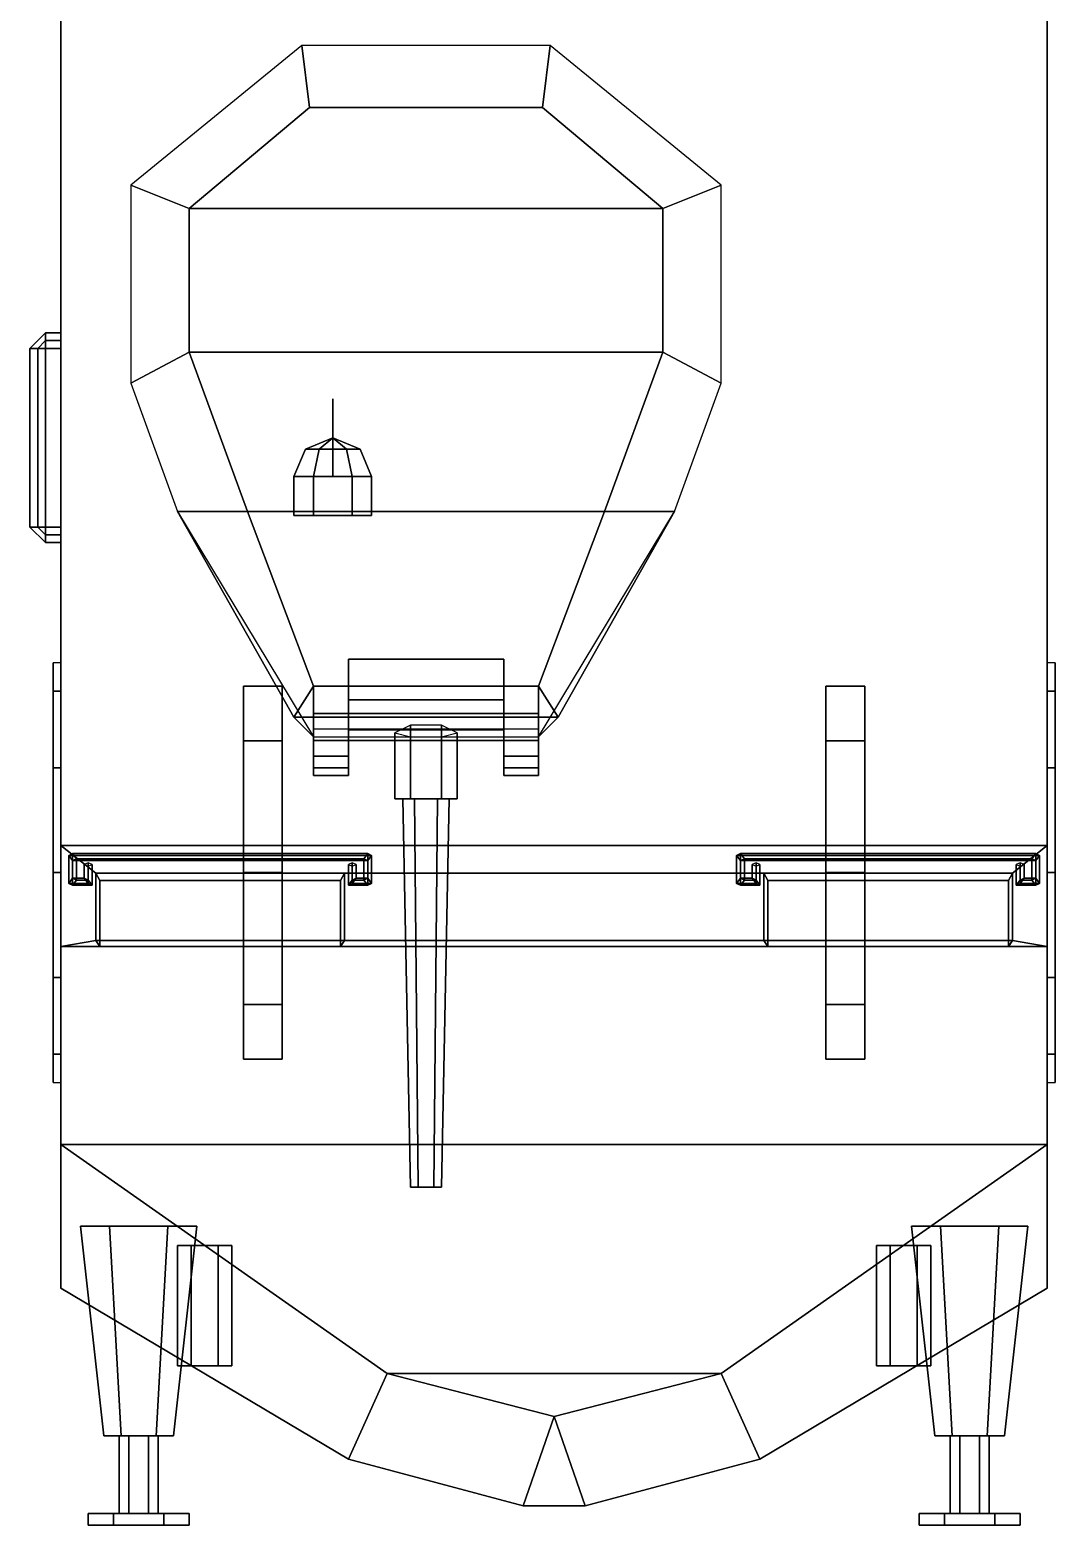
# Model space of a CAD drawing. Header units: millimetres. Extents: x -1.6 to 1.6, y -6.8 to 16.3.
# Drawn here: x -1.35 to 1.29, y -6.84 to -2.99 of the extents above; entities that cross this region are included whole.
import ezdxf

# ---------------------------------------------------------------- set-up
doc = ezdxf.new("R2010")
doc.units = ezdxf.units.MM
for name, color, linetype in [('barrel', 1, 'Continuous'), ('sleeve', 5, 'Continuous'), ('turret', 2, 'Continuous'), ('wheels', 2, 'Continuous')]:
    doc.layers.add(name, color=color, linetype=linetype)

msp = doc.modelspace()

# ---------------------------------------------------------------- linework, layer by layer
for points in [[(-1.27, -1.8204, 2.5304), (-1.27, -5.09, 2.68), (-1.27, -2.45, 2.68), (-1.27, -1.58, 2.63)], [(-1.27, -1.58, 1.95), (-1.27, -1.58, 1.95), (-1.27, -5.35, 2.17), (-1.27, -1.8204, 2.0496)], [(-1.27, -1.58, 1.95), (-1.27, -6.23, 0.82), (-1.27, -5.86, 2.17), (-1.27, -5.35, 2.17)], [(-1.27, -6.23, 0.82), (-1.27, -1.58, 1.95), (-1.27, -5.16, 0.96), (-1.27, -5.43, 0.8877)], [(1.27, -5.35, 2.17), (1.27, -5.35, 2.17), (1.27, -1.58, 1.95), (1.27, -1.8204, 2.0496)], [(1.27, -5.09, 2.68), (1.27, -1.8204, 2.5304), (1.27, -1.58, 2.63), (1.27, -2.45, 2.68)], [(1.27, -5.16, 0.96), (1.27, -2.22, 0.96), (1.27, -1.58, 1.95), (1.27, -5.16, 0.96)], [(1.27, -1.58, 1.95), (1.27, -6.23, 0.82), (1.27, -5.43, 0.8877), (1.27, -5.16, 0.96)], [(1.27, -5.35, 2.17), (1.27, -5.86, 2.17), (1.27, -6.23, 0.82), (1.27, -1.58, 1.95)], [(-1.27, -1.8204, 2.5304), (-1.27, -1.92, 2.29), (-1.27, -5.35, 2.17), (-1.27, -5.09, 2.68)], [(-1.27, -1.8204, 2.0496), (-1.27, -1.8204, 2.0496), (-1.27, -5.35, 2.17), (-1.27, -1.92, 2.29)], [(1.27, -5.35, 2.17), (1.27, -5.35, 2.17), (1.27, -1.8204, 2.0496), (1.27, -1.92, 2.29)], [(1.27, -5.09, 2.68), (1.27, -5.35, 2.17), (1.27, -1.92, 2.29), (1.27, -1.8204, 2.5304)], [(-1.27, -2.49, 0.8877), (-1.27, -4.89, 0.8877), (-1.27, -5.16, 0.96), (-1.27, -2.22, 0.96)], [(1.27, -4.89, 0.8877), (1.27, -2.49, 0.8877), (1.27, -2.22, 0.96), (1.27, -5.16, 0.96)], [(-1.27, -2.45, 2.68), (-1.27, -5.09, 2.68), (1.27, -5.09, 2.68), (1.27, -2.45, 2.68)], [(-1.27, -2.6877, 0.69), (-1.27, -4.6923, 0.69), (-1.27, -4.89, 0.8877), (-1.27, -2.49, 0.8877)], [(1.27, -4.6923, 0.69), (1.27, -2.6877, 0.69), (1.27, -2.49, 0.8877), (1.27, -4.89, 0.8877)], [(-1.27, -2.76, 0.42), (-1.27, -4.62, 0.42), (-1.27, -4.6923, 0.69), (-1.27, -2.6877, 0.69)], [(1.27, -4.62, 0.42), (1.27, -2.76, 0.42), (1.27, -2.6877, 0.69), (1.27, -4.6923, 0.69)], [(-1.33, -3.81, 0.55), (-1.35, -3.81, 0.57), (-1.31, -3.77, 0.57), (-1.31, -3.79, 0.55)], [(-1.35, -3.81, 0.57), (-1.33, -3.81, 0.59), (-1.31, -3.79, 0.59), (-1.31, -3.77, 0.57)], [(-1.31, -3.79, 0.55), (-1.31, -3.77, 0.57), (-1.27, -3.77, 0.57), (-1.27, -3.79, 0.55)], [(-1.31, -3.77, 0.57), (-1.31, -3.79, 0.59), (-1.27, -3.79, 0.59), (-1.27, -3.77, 0.57)], [(-1.33, -3.81, 0.59), (-1.35, -3.81, 0.57), (-1.35, -4.27, 0.57), (-1.33, -4.27, 0.59)], [(-1.35, -3.81, 0.57), (-1.33, -3.81, 0.55), (-1.33, -4.27, 0.55), (-1.35, -4.27, 0.57)], [(-1.33, -3.81, 0.59), (-1.31, -3.81, 0.57), (-1.31, -3.81, 0.57), (-1.31, -3.79, 0.59)], [(-1.31, -3.81, 0.57), (-1.33, -3.81, 0.55), (-1.31, -3.79, 0.55), (-1.31, -3.81, 0.57)], [(-1.33, -3.81, 0.55), (-1.31, -3.81, 0.57), (-1.31, -4.27, 0.57), (-1.33, -4.27, 0.55)], [(-1.31, -3.81, 0.57), (-1.33, -3.81, 0.59), (-1.33, -4.27, 0.59), (-1.31, -4.27, 0.57)], [(-1.31, -3.79, 0.59), (-1.31, -3.81, 0.57), (-1.27, -3.81, 0.57), (-1.27, -3.79, 0.59)], [(-1.31, -3.81, 0.57), (-1.31, -3.79, 0.55), (-1.27, -3.79, 0.55), (-1.27, -3.81, 0.57)], [(-1.33, -4.27, 0.59), (-1.35, -4.27, 0.57), (-1.31, -4.31, 0.57), (-1.31, -4.29, 0.59)], [(-1.35, -4.27, 0.57), (-1.33, -4.27, 0.55), (-1.31, -4.29, 0.55), (-1.31, -4.31, 0.57)], [(-1.33, -4.27, 0.55), (-1.31, -4.27, 0.57), (-1.31, -4.27, 0.57), (-1.31, -4.29, 0.55)], [(-1.31, -4.27, 0.57), (-1.33, -4.27, 0.59), (-1.31, -4.29, 0.59), (-1.31, -4.27, 0.57)], [(-1.31, -4.29, 0.55), (-1.31, -4.27, 0.57), (-1.27, -4.27, 0.57), (-1.27, -4.29, 0.55)], [(-1.31, -4.27, 0.57), (-1.31, -4.29, 0.59), (-1.27, -4.29, 0.59), (-1.27, -4.27, 0.57)], [(-1.31, -4.29, 0.59), (-1.31, -4.31, 0.57), (-1.27, -4.31, 0.57), (-1.27, -4.29, 0.59)], [(-1.31, -4.31, 0.57), (-1.31, -4.29, 0.55), (-1.27, -4.29, 0.55), (-1.27, -4.31, 0.57)], [(-1.29, -4.6923, 0.69), (-1.29, -4.62, 0.42), (-1.29, -5.7, 0.42), (-1.29, -5.6277, 0.69)], [(-1.27, -4.6923, 0.69), (-1.27, -4.62, 0.42), (-1.29, -4.62, 0.42), (-1.29, -4.6923, 0.69)], [(1.27, -4.62, 0.42), (1.27, -4.6923, 0.69), (1.29, -4.6923, 0.69), (1.29, -4.62, 0.42)], [(1.29, -5.6277, 0.69), (1.29, -5.7, 0.42), (1.29, -4.62, 0.42), (1.29, -4.6923, 0.69)], [(-1.29, -4.89, 0.8877), (-1.29, -4.6923, 0.69), (-1.29, -5.6277, 0.69), (-1.29, -5.43, 0.8877)], [(-1.27, -4.89, 0.8877), (-1.27, -4.6923, 0.69), (-1.29, -4.6923, 0.69), (-1.29, -4.89, 0.8877)], [(1.27, -4.6923, 0.69), (1.27, -4.89, 0.8877), (1.29, -4.89, 0.8877), (1.29, -4.6923, 0.69)], [(1.29, -5.43, 0.8877), (1.29, -5.6277, 0.69), (1.29, -4.6923, 0.69), (1.29, -4.89, 0.8877)], [(-1.29, -5.16, 0.96), (-1.29, -4.89, 0.8877), (-1.29, -5.43, 0.8877), (-1.29, -5.16, 0.96)], [(-1.27, -5.16, 0.96), (-1.27, -4.89, 0.8877), (-1.29, -4.89, 0.8877), (-1.29, -5.16, 0.96)], [(1.27, -4.89, 0.8877), (1.27, -5.16, 0.96), (1.29, -5.16, 0.96), (1.29, -4.89, 0.8877)], [(1.29, -5.16, 0.96), (1.29, -5.43, 0.8877), (1.29, -4.89, 0.8877), (1.29, -5.16, 0.96)], [(-1.27, -5.09, 2.68), (-1.18, -5.1614, 2.54), (1.18, -5.1614, 2.54), (1.27, -5.09, 2.68)], [(-1.27, -5.35, 2.17), (-1.18, -5.3347, 2.2), (-1.18, -5.1614, 2.54), (-1.27, -5.09, 2.68)], [(-0.47, -5.1155, 2.6689), (-0.48, -5.1111, 2.6555), (-1.24, -5.1111, 2.6555), (-1.25, -5.1155, 2.6689)], [(-1.25, -5.1155, 2.6689), (-1.24, -5.1111, 2.6555), (-1.24, -5.1746, 2.5307), (-1.25, -5.1881, 2.5263)], [(-0.48, -5.1289, 2.6645), (-0.47, -5.1155, 2.6689), (-1.25, -5.1155, 2.6689), (-1.24, -5.1289, 2.6645)], [(-1.24, -5.1289, 2.6645), (-1.25, -5.1155, 2.6689), (-1.25, -5.1881, 2.5263), (-1.24, -5.1925, 2.5398)], [(-0.48, -5.1111, 2.6555), (-0.49, -5.1245, 2.6511), (-1.23, -5.1245, 2.6511), (-1.24, -5.1111, 2.6555)], [(-1.24, -5.1111, 2.6555), (-1.23, -5.1245, 2.6511), (-1.23, -5.179, 2.5442), (-1.24, -5.1746, 2.5307)], [(-0.49, -5.1245, 2.6511), (-0.48, -5.1111, 2.6555), (-0.48, -5.1746, 2.5307), (-0.49, -5.179, 2.5442)], [(-0.48, -5.1111, 2.6555), (-0.47, -5.1155, 2.6689), (-0.47, -5.1881, 2.5263), (-0.48, -5.1746, 2.5307)], [(-0.47, -5.1155, 2.6689), (-0.48, -5.1289, 2.6645), (-0.48, -5.1925, 2.5398), (-0.47, -5.1881, 2.5263)], [(1.25, -5.1155, 2.6689), (1.24, -5.1111, 2.6555), (0.48, -5.1111, 2.6555), (0.47, -5.1155, 2.6689)], [(0.47, -5.1155, 2.6689), (0.48, -5.1111, 2.6555), (0.48, -5.1746, 2.5307), (0.47, -5.1881, 2.5263)], [(1.24, -5.1289, 2.6645), (1.25, -5.1155, 2.6689), (0.47, -5.1155, 2.6689), (0.48, -5.1289, 2.6645)], [(0.48, -5.1289, 2.6645), (0.47, -5.1155, 2.6689), (0.47, -5.1881, 2.5263), (0.48, -5.1925, 2.5398)], [(1.24, -5.1111, 2.6555), (1.23, -5.1245, 2.6511), (0.49, -5.1245, 2.6511), (0.48, -5.1111, 2.6555)], [(0.48, -5.1111, 2.6555), (0.49, -5.1245, 2.6511), (0.49, -5.179, 2.5442), (0.48, -5.1746, 2.5307)], [(1.18, -5.1614, 2.54), (1.18, -5.3347, 2.2), (1.27, -5.35, 2.17), (1.27, -5.09, 2.68)], [(1.23, -5.1245, 2.6511), (1.24, -5.1111, 2.6555), (1.24, -5.1746, 2.5307), (1.23, -5.179, 2.5442)], [(1.24, -5.1111, 2.6555), (1.25, -5.1155, 2.6689), (1.25, -5.1881, 2.5263), (1.24, -5.1746, 2.5307)], [(1.25, -5.1155, 2.6689), (1.24, -5.1289, 2.6645), (1.24, -5.1925, 2.5398), (1.25, -5.1881, 2.5263)], [(-0.49, -5.1245, 2.6511), (-0.48, -5.1289, 2.6645), (-1.24, -5.1289, 2.6645), (-1.23, -5.1245, 2.6511)], [(-1.23, -5.1245, 2.6511), (-1.24, -5.1289, 2.6645), (-1.24, -5.1925, 2.5398), (-1.23, -5.179, 2.5442)], [(-1.21, -5.1746, 2.5307), (-1.2, -5.179, 2.5442), (-1.2, -5.1345, 2.5215), (-1.21, -5.139, 2.5126)], [(-1.2, -5.1881, 2.5263), (-1.21, -5.1746, 2.5307), (-1.21, -5.139, 2.5126), (-1.2, -5.1435, 2.5036)], [(-1.2, -5.179, 2.5442), (-1.19, -5.1925, 2.5398), (-1.19, -5.139, 2.5126), (-1.2, -5.1345, 2.5215)], [(-1.19, -5.1925, 2.5398), (-1.2, -5.1881, 2.5263), (-1.2, -5.1435, 2.5036), (-1.19, -5.139, 2.5126)], [(-0.53, -5.1925, 2.5398), (-0.52, -5.179, 2.5442), (-0.52, -5.1345, 2.5215), (-0.53, -5.139, 2.5126)], [(-0.52, -5.1881, 2.5263), (-0.53, -5.1925, 2.5398), (-0.53, -5.139, 2.5126), (-0.52, -5.1435, 2.5036)], [(-0.52, -5.179, 2.5442), (-0.51, -5.1746, 2.5307), (-0.51, -5.139, 2.5126), (-0.52, -5.1345, 2.5215)], [(-0.51, -5.1746, 2.5307), (-0.52, -5.1881, 2.5263), (-0.52, -5.1435, 2.5036), (-0.51, -5.139, 2.5126)], [(-0.48, -5.1289, 2.6645), (-0.49, -5.1245, 2.6511), (-0.49, -5.179, 2.5442), (-0.48, -5.1925, 2.5398)], [(1.23, -5.1245, 2.6511), (1.24, -5.1289, 2.6645), (0.48, -5.1289, 2.6645), (0.49, -5.1245, 2.6511)], [(0.49, -5.1245, 2.6511), (0.48, -5.1289, 2.6645), (0.48, -5.1925, 2.5398), (0.49, -5.179, 2.5442)], [(0.51, -5.1746, 2.5307), (0.52, -5.179, 2.5442), (0.52, -5.1345, 2.5215), (0.51, -5.139, 2.5126)], [(0.52, -5.1881, 2.5263), (0.51, -5.1746, 2.5307), (0.51, -5.139, 2.5126), (0.52, -5.1435, 2.5036)], [(0.52, -5.179, 2.5442), (0.53, -5.1925, 2.5398), (0.53, -5.139, 2.5126), (0.52, -5.1345, 2.5215)], [(0.53, -5.1925, 2.5398), (0.52, -5.1881, 2.5263), (0.52, -5.1435, 2.5036), (0.53, -5.139, 2.5126)], [(1.19, -5.1925, 2.5398), (1.2, -5.179, 2.5442), (1.2, -5.1345, 2.5215), (1.19, -5.139, 2.5126)], [(1.2, -5.1881, 2.5263), (1.19, -5.1925, 2.5398), (1.19, -5.139, 2.5126), (1.2, -5.1435, 2.5036)], [(1.2, -5.179, 2.5442), (1.21, -5.1746, 2.5307), (1.21, -5.139, 2.5126), (1.2, -5.1345, 2.5215)], [(1.21, -5.1746, 2.5307), (1.2, -5.1881, 2.5263), (1.2, -5.1435, 2.5036), (1.21, -5.139, 2.5126)], [(1.24, -5.1289, 2.6645), (1.23, -5.1245, 2.6511), (1.23, -5.179, 2.5442), (1.24, -5.1925, 2.5398)], [(-1.27, -5.43, 0.8877), (-1.27, -5.16, 0.96), (-1.29, -5.16, 0.96), (-1.29, -5.43, 0.8877)], [(-1.25, -5.1881, 2.5263), (-1.24, -5.1746, 2.5307), (-1.21, -5.1746, 2.5307), (-1.2, -5.1881, 2.5263)], [(-1.24, -5.1925, 2.5398), (-1.25, -5.1881, 2.5263), (-1.2, -5.1881, 2.5263), (-1.19, -5.1925, 2.5398)], [(-1.24, -5.1746, 2.5307), (-1.23, -5.179, 2.5442), (-1.2, -5.179, 2.5442), (-1.21, -5.1746, 2.5307)], [(-1.23, -5.179, 2.5442), (-1.24, -5.1925, 2.5398), (-1.19, -5.1925, 2.5398), (-1.2, -5.179, 2.5442)], [(-1.18, -5.3347, 2.2), (-1.17, -5.35, 2.21), (-1.17, -5.18, 2.54), (-1.18, -5.1614, 2.54)], [(-1.18, -5.1614, 2.54), (-1.17, -5.18, 2.54), (-0.55, -5.18, 2.54), (-0.54, -5.1614, 2.54)], [(-1.17, -5.18, 2.54), (-1.17, -5.35, 2.21), (-0.55, -5.35, 2.21), (-0.55, -5.18, 2.54)], [(-0.55, -5.18, 2.54), (-0.55, -5.35, 2.21), (-0.54, -5.3347, 2.2), (-0.54, -5.1614, 2.54)], [(-0.54, -5.1614, 2.54), (-0.54, -5.3347, 2.2), (0.54, -5.3347, 2.2), (0.54, -5.1614, 2.54)], [(-0.52, -5.179, 2.5442), (-0.53, -5.1925, 2.5398), (-0.48, -5.1925, 2.5398), (-0.49, -5.179, 2.5442)], [(-0.53, -5.1925, 2.5398), (-0.52, -5.1881, 2.5263), (-0.47, -5.1881, 2.5263), (-0.48, -5.1925, 2.5398)], [(-0.52, -5.1881, 2.5263), (-0.51, -5.1746, 2.5307), (-0.48, -5.1746, 2.5307), (-0.47, -5.1881, 2.5263)], [(-0.51, -5.1746, 2.5307), (-0.52, -5.179, 2.5442), (-0.49, -5.179, 2.5442), (-0.48, -5.1746, 2.5307)], [(0.47, -5.1881, 2.5263), (0.48, -5.1746, 2.5307), (0.51, -5.1746, 2.5307), (0.52, -5.1881, 2.5263)], [(0.48, -5.1925, 2.5398), (0.47, -5.1881, 2.5263), (0.52, -5.1881, 2.5263), (0.53, -5.1925, 2.5398)], [(0.48, -5.1746, 2.5307), (0.49, -5.179, 2.5442), (0.52, -5.179, 2.5442), (0.51, -5.1746, 2.5307)], [(0.49, -5.179, 2.5442), (0.48, -5.1925, 2.5398), (0.53, -5.1925, 2.5398), (0.52, -5.179, 2.5442)], [(0.54, -5.3347, 2.2), (0.55, -5.35, 2.21), (0.55, -5.18, 2.54), (0.54, -5.1614, 2.54)], [(0.54, -5.1614, 2.54), (0.55, -5.18, 2.54), (1.17, -5.18, 2.54), (1.18, -5.1614, 2.54)], [(0.55, -5.18, 2.54), (0.55, -5.35, 2.21), (1.17, -5.35, 2.21), (1.17, -5.18, 2.54)], [(1.17, -5.18, 2.54), (1.17, -5.35, 2.21), (1.18, -5.3347, 2.2), (1.18, -5.1614, 2.54)], [(1.2, -5.179, 2.5442), (1.19, -5.1925, 2.5398), (1.24, -5.1925, 2.5398), (1.23, -5.179, 2.5442)], [(1.19, -5.1925, 2.5398), (1.2, -5.1881, 2.5263), (1.25, -5.1881, 2.5263), (1.24, -5.1925, 2.5398)], [(1.21, -5.1746, 2.5307), (1.2, -5.179, 2.5442), (1.23, -5.179, 2.5442), (1.24, -5.1746, 2.5307)], [(1.2, -5.1881, 2.5263), (1.21, -5.1746, 2.5307), (1.24, -5.1746, 2.5307), (1.25, -5.1881, 2.5263)], [(1.27, -5.16, 0.96), (1.27, -5.43, 0.8877), (1.29, -5.43, 0.8877), (1.29, -5.16, 0.96)], [(1.27, -5.35, 2.17), (1.18, -5.3347, 2.2), (-1.18, -5.3347, 2.2), (-1.27, -5.35, 2.17)], [(-1.27, -5.35, 2.17), (-1.27, -5.86, 2.17), (1.27, -5.86, 2.17), (1.27, -5.35, 2.17)], [(-0.54, -5.3347, 2.2), (-0.55, -5.35, 2.21), (-1.17, -5.35, 2.21), (-1.18, -5.3347, 2.2)], [(1.18, -5.3347, 2.2), (1.17, -5.35, 2.21), (0.55, -5.35, 2.21), (0.54, -5.3347, 2.2)], [(-1.27, -5.6277, 0.69), (-1.27, -5.43, 0.8877), (-1.29, -5.43, 0.8877), (-1.29, -5.6277, 0.69)], [(-1.27, -6.23, 0.82), (-1.27, -6.23, 0.82), (-1.27, -5.43, 0.8877), (-1.27, -5.6277, 0.69)], [(1.27, -6.23, 0.82), (1.27, -5.6277, 0.69), (1.27, -5.43, 0.8877), (1.27, -6.23, 0.82)], [(1.27, -5.43, 0.8877), (1.27, -5.6277, 0.69), (1.29, -5.6277, 0.69), (1.29, -5.43, 0.8877)], [(-1.27, -5.7, 0.42), (-1.27, -5.6277, 0.69), (-1.29, -5.6277, 0.69), (-1.29, -5.7, 0.42)], [(-1.27, -6.23, 0.42), (-1.27, -6.23, 0.82), (-1.27, -5.6277, 0.69), (-1.27, -5.7, 0.42)], [(1.27, -6.23, 0.42), (1.27, -5.7, 0.42), (1.27, -5.6277, 0.69), (1.27, -6.23, 0.82)], [(1.27, -5.6277, 0.69), (1.27, -5.7, 0.42), (1.29, -5.7, 0.42), (1.29, -5.6277, 0.69)], [(-1.27, -6.23, 0.82), (-0.53, -6.67, 0.82), (-0.43, -6.45, 2.17), (-1.27, -5.86, 2.17)], [(-1.27, -5.86, 2.17), (-0.43, -6.45, 2.17), (0.43, -6.45, 2.17), (1.27, -5.86, 2.17)], [(0.43, -6.45, 2.17), (0.53, -6.67, 0.82), (1.27, -6.23, 0.82), (1.27, -5.86, 2.17)], [(-1.22, -6.07, 1.11), (-1.145, -6.07, 0.9801), (-1.115, -6.61, 1.0321), (-1.16, -6.61, 1.11)], [(-1.145, -6.07, 1.2399), (-1.22, -6.07, 1.11), (-1.16, -6.61, 1.11), (-1.115, -6.61, 1.1879)], [(-1.145, -6.07, 0.9801), (-0.995, -6.07, 0.9801), (-1.025, -6.61, 1.0321), (-1.115, -6.61, 1.0321)], [(-0.995, -6.07, 1.2399), (-1.145, -6.07, 1.2399), (-1.115, -6.61, 1.1879), (-1.025, -6.61, 1.1879)], [(-0.995, -6.07, 0.9801), (-0.92, -6.07, 1.11), (-0.98, -6.61, 1.11), (-1.025, -6.61, 1.0321)], [(-0.92, -6.07, 1.11), (-0.995, -6.07, 1.2399), (-1.025, -6.61, 1.1879), (-0.98, -6.61, 1.11)], [(0.995, -6.07, 1.2399), (0.92, -6.07, 1.11), (0.98, -6.61, 1.11), (1.025, -6.61, 1.1879)], [(0.92, -6.07, 1.11), (0.995, -6.07, 0.9801), (1.025, -6.61, 1.0321), (0.98, -6.61, 1.11)], [(1.145, -6.07, 1.2399), (0.995, -6.07, 1.2399), (1.025, -6.61, 1.1879), (1.115, -6.61, 1.1879)], [(0.995, -6.07, 0.9801), (1.145, -6.07, 0.9801), (1.115, -6.61, 1.0321), (1.025, -6.61, 1.0321)], [(1.22, -6.07, 1.11), (1.145, -6.07, 1.2399), (1.115, -6.61, 1.1879), (1.16, -6.61, 1.11)], [(1.145, -6.07, 0.9801), (1.22, -6.07, 1.11), (1.16, -6.61, 1.11), (1.115, -6.61, 1.0321)], [(-0.935, -6.12, 1.6306), (-0.97, -6.12, 1.57), (-0.97, -6.43, 1.57), (-0.935, -6.43, 1.6306)], [(-0.97, -6.12, 1.57), (-0.935, -6.12, 1.5094), (-0.935, -6.43, 1.5094), (-0.97, -6.43, 1.57)], [(-0.935, -6.12, 1.5094), (-0.865, -6.12, 1.5094), (-0.865, -6.43, 1.5094), (-0.935, -6.43, 1.5094)], [(-0.865, -6.12, 1.6306), (-0.935, -6.12, 1.6306), (-0.935, -6.43, 1.6306), (-0.865, -6.43, 1.6306)], [(-0.83, -6.12, 1.57), (-0.865, -6.12, 1.6306), (-0.865, -6.43, 1.6306), (-0.83, -6.43, 1.57)], [(-0.865, -6.12, 1.5094), (-0.83, -6.12, 1.57), (-0.83, -6.43, 1.57), (-0.865, -6.43, 1.5094)], [(0.865, -6.12, 1.6306), (0.83, -6.12, 1.57), (0.83, -6.43, 1.57), (0.865, -6.43, 1.6306)], [(0.83, -6.12, 1.57), (0.865, -6.12, 1.5094), (0.865, -6.43, 1.5094), (0.83, -6.43, 1.57)], [(0.935, -6.12, 1.6306), (0.865, -6.12, 1.6306), (0.865, -6.43, 1.6306), (0.935, -6.43, 1.6306)], [(0.865, -6.12, 1.5094), (0.935, -6.12, 1.5094), (0.935, -6.43, 1.5094), (0.865, -6.43, 1.5094)], [(0.97, -6.12, 1.57), (0.935, -6.12, 1.6306), (0.935, -6.43, 1.6306), (0.97, -6.43, 1.57)], [(0.935, -6.12, 1.5094), (0.97, -6.12, 1.57), (0.97, -6.43, 1.57), (0.935, -6.43, 1.5094)], [(-1.27, -6.23, 0.42), (-0.53, -6.67, 0.42), (-0.53, -6.67, 0.82), (-1.27, -6.23, 0.82)], [(0.53, -6.67, 0.82), (0.53, -6.67, 0.42), (1.27, -6.23, 0.42), (1.27, -6.23, 0.82)], [(-0.865, -6.43, 1.6306), (-0.935, -6.43, 1.6306), (-0.97, -6.43, 1.57), (-0.83, -6.43, 1.57)], [(-0.83, -6.43, 1.57), (-0.97, -6.43, 1.57), (-0.935, -6.43, 1.5094), (-0.865, -6.43, 1.5094)], [(-0.53, -6.67, 0.82), (-0.08, -6.79, 0.82), (0, -6.56, 2.17), (-0.43, -6.45, 2.17)], [(-0.43, -6.45, 2.17), (0, -6.56, 2.17), (0, -6.56, 2.17), (0.43, -6.45, 2.17)], [(0, -6.56, 2.17), (0.08, -6.79, 0.82), (0.53, -6.67, 0.82), (0.43, -6.45, 2.17)], [(0.935, -6.43, 1.6306), (0.865, -6.43, 1.6306), (0.83, -6.43, 1.57), (0.97, -6.43, 1.57)], [(0.97, -6.43, 1.57), (0.83, -6.43, 1.57), (0.865, -6.43, 1.5094), (0.935, -6.43, 1.5094)], [(0, -6.56, 2.17), (-0.08, -6.79, 0.82), (0.08, -6.79, 0.82), (0, -6.56, 2.17)], [(-0.98, -6.61, 1.11), (-1.16, -6.61, 1.11), (-1.115, -6.61, 1.0321), (-1.025, -6.61, 1.0321)], [(-1.025, -6.61, 1.1879), (-1.115, -6.61, 1.1879), (-1.16, -6.61, 1.11), (-0.98, -6.61, 1.11)], [(-1.12, -6.61, 1.11), (-1.095, -6.61, 1.0667), (-1.095, -6.81, 1.0667), (-1.12, -6.81, 1.11)], [(-1.095, -6.61, 1.1533), (-1.12, -6.61, 1.11), (-1.12, -6.81, 1.11), (-1.095, -6.81, 1.1533)], [(-1.095, -6.61, 1.0667), (-1.045, -6.61, 1.0667), (-1.045, -6.81, 1.0667), (-1.095, -6.81, 1.0667)], [(-1.045, -6.61, 1.1533), (-1.095, -6.61, 1.1533), (-1.095, -6.81, 1.1533), (-1.045, -6.81, 1.1533)], [(-1.045, -6.61, 1.0667), (-1.02, -6.61, 1.11), (-1.02, -6.81, 1.11), (-1.045, -6.81, 1.0667)], [(-1.02, -6.61, 1.11), (-1.045, -6.61, 1.1533), (-1.045, -6.81, 1.1533), (-1.02, -6.81, 1.11)], [(1.115, -6.61, 1.1879), (1.025, -6.61, 1.1879), (0.98, -6.61, 1.11), (1.16, -6.61, 1.11)], [(1.16, -6.61, 1.11), (0.98, -6.61, 1.11), (1.025, -6.61, 1.0321), (1.115, -6.61, 1.0321)], [(1.045, -6.61, 1.1533), (1.02, -6.61, 1.11), (1.02, -6.81, 1.11), (1.045, -6.81, 1.1533)], [(1.02, -6.61, 1.11), (1.045, -6.61, 1.0667), (1.045, -6.81, 1.0667), (1.02, -6.81, 1.11)], [(1.095, -6.61, 1.1533), (1.045, -6.61, 1.1533), (1.045, -6.81, 1.1533), (1.095, -6.81, 1.1533)], [(1.045, -6.61, 1.0667), (1.095, -6.61, 1.0667), (1.095, -6.81, 1.0667), (1.045, -6.81, 1.0667)], [(1.12, -6.61, 1.11), (1.095, -6.61, 1.1533), (1.095, -6.81, 1.1533), (1.12, -6.81, 1.11)], [(1.095, -6.61, 1.0667), (1.12, -6.61, 1.11), (1.12, -6.81, 1.11), (1.095, -6.81, 1.0667)], [(-0.53, -6.67, 0.42), (-0.08, -6.79, 0.42), (-0.08, -6.79, 0.82), (-0.53, -6.67, 0.82)], [(0.08, -6.79, 0.82), (0.08, -6.79, 0.42), (0.53, -6.67, 0.42), (0.53, -6.67, 0.82)], [(-1.2, -6.81, 1.11), (-0.94, -6.81, 1.11), (-1.005, -6.81, 0.9974), (-1.135, -6.81, 0.9974)], [(-1.2, -6.81, 1.11), (-1.135, -6.81, 0.9974), (-1.135, -6.84, 0.9974), (-1.2, -6.84, 1.11)], [(-1.135, -6.81, 1.2226), (-1.005, -6.81, 1.2226), (-0.94, -6.81, 1.11), (-1.2, -6.81, 1.11)], [(-1.135, -6.81, 1.2226), (-1.2, -6.81, 1.11), (-1.2, -6.84, 1.11), (-1.135, -6.84, 1.2226)], [(-1.135, -6.81, 0.9974), (-1.005, -6.81, 0.9974), (-1.005, -6.84, 0.9974), (-1.135, -6.84, 0.9974)], [(-1.005, -6.81, 1.2226), (-1.135, -6.81, 1.2226), (-1.135, -6.84, 1.2226), (-1.005, -6.84, 1.2226)], [(-1.005, -6.81, 0.9974), (-0.94, -6.81, 1.11), (-0.94, -6.84, 1.11), (-1.005, -6.84, 0.9974)], [(-0.94, -6.81, 1.11), (-1.005, -6.81, 1.2226), (-1.005, -6.84, 1.2226), (-0.94, -6.84, 1.11)], [(-0.08, -6.79, 0.82), (-0.08, -6.79, 0.42), (0.08, -6.79, 0.42), (0.08, -6.79, 0.82)], [(1.005, -6.81, 1.2226), (0.94, -6.81, 1.11), (0.94, -6.84, 1.11), (1.005, -6.84, 1.2226)], [(0.94, -6.81, 1.11), (1.005, -6.81, 0.9974), (1.005, -6.84, 0.9974), (0.94, -6.84, 1.11)], [(0.94, -6.81, 1.11), (1.2, -6.81, 1.11), (1.135, -6.81, 0.9974), (1.005, -6.81, 0.9974)], [(1.005, -6.81, 1.2226), (1.135, -6.81, 1.2226), (1.2, -6.81, 1.11), (0.94, -6.81, 1.11)], [(1.135, -6.81, 1.2226), (1.005, -6.81, 1.2226), (1.005, -6.84, 1.2226), (1.135, -6.84, 1.2226)], [(1.005, -6.81, 0.9974), (1.135, -6.81, 0.9974), (1.135, -6.84, 0.9974), (1.005, -6.84, 0.9974)], [(1.2, -6.81, 1.11), (1.135, -6.81, 1.2226), (1.135, -6.84, 1.2226), (1.2, -6.84, 1.11)], [(1.135, -6.81, 0.9974), (1.2, -6.81, 1.11), (1.2, -6.84, 1.11), (1.135, -6.84, 0.9974)], [(-0.94, -6.84, 1.11), (-1.2, -6.84, 1.11), (-1.135, -6.84, 0.9974), (-1.005, -6.84, 0.9974)], [(-1.005, -6.84, 1.2226), (-1.135, -6.84, 1.2226), (-1.2, -6.84, 1.11), (-0.94, -6.84, 1.11)], [(1.135, -6.84, 1.2226), (1.005, -6.84, 1.2226), (0.94, -6.84, 1.11), (1.2, -6.84, 1.11)], [(1.2, -6.84, 1.11), (0.94, -6.84, 1.11), (1.005, -6.84, 0.9974), (1.135, -6.84, 0.9974)]]:
    msp.add_3dface(points)
at = {"layer": 'barrel'}
for points in [[(-0.37, -4.78, 3.1193), (-0.41, -4.8, 3.05), (-0.41, -4.97, 3.05), (-0.37, -4.97, 3.1193)], [(-0.41, -4.8, 3.05), (-0.37, -4.81, 2.9807), (-0.37, -4.97, 2.9807), (-0.41, -4.97, 3.05)], [(-0.29, -4.78, 3.1193), (-0.37, -4.78, 3.1193), (-0.37, -4.97, 3.1193), (-0.29, -4.97, 3.1193)], [(-0.37, -4.81, 2.9807), (-0.29, -4.81, 2.9807), (-0.29, -4.97, 2.9807), (-0.37, -4.97, 2.9807)], [(-0.25, -4.8, 3.05), (-0.29, -4.78, 3.1193), (-0.29, -4.97, 3.1193), (-0.25, -4.97, 3.05)], [(-0.29, -4.81, 2.9807), (-0.25, -4.8, 3.05), (-0.25, -4.97, 3.05), (-0.29, -4.97, 2.9807)], [(-0.37, -4.97, 2.9807), (-0.29, -4.97, 2.9807), (-0.25, -4.97, 3.05), (-0.41, -4.97, 3.05)], [(-0.41, -4.97, 3.05), (-0.25, -4.97, 3.05), (-0.29, -4.97, 3.1193), (-0.37, -4.97, 3.1193)], [(-0.35, -5.97, 3.0154), (-0.37, -5.97, 3.05), (-0.39, -4.97, 3.05), (-0.36, -4.97, 2.998)], [(-0.37, -5.97, 3.05), (-0.35, -5.97, 3.0846), (-0.36, -4.97, 3.102), (-0.39, -4.97, 3.05)], [(-0.31, -5.97, 3.0154), (-0.35, -5.97, 3.0154), (-0.36, -4.97, 2.998), (-0.3, -4.97, 2.998)], [(-0.35, -5.97, 3.0846), (-0.31, -5.97, 3.0846), (-0.3, -4.97, 3.102), (-0.36, -4.97, 3.102)], [(-0.29, -5.97, 3.05), (-0.31, -5.97, 3.0154), (-0.3, -4.97, 2.998), (-0.27, -4.97, 3.05)], [(-0.31, -5.97, 3.0846), (-0.29, -5.97, 3.05), (-0.27, -4.97, 3.05), (-0.3, -4.97, 3.102)], [(-0.37, -5.97, 3.05), (-0.29, -5.97, 3.05), (-0.31, -5.97, 3.0846), (-0.35, -5.97, 3.0846)], [(-0.35, -5.97, 3.0154), (-0.31, -5.97, 3.0154), (-0.29, -5.97, 3.05), (-0.37, -5.97, 3.05)]]:
    msp.add_3dface(points, dxfattribs=at)
at = {"layer": 'sleeve'}
for points in [[(-0.13, -4.715, 3.1919), (-0.13, -4.61, 3.22), (-0.53, -4.61, 3.22), (-0.53, -4.715, 3.1919)], [(-0.13, -4.61, 2.8), (-0.13, -4.715, 2.8281), (-0.53, -4.715, 2.8281), (-0.53, -4.61, 2.8)], [(-0.13, -4.7919, 3.115), (-0.13, -4.715, 3.1919), (-0.53, -4.715, 3.1919), (-0.53, -4.7919, 3.115)], [(-0.13, -4.715, 2.8281), (-0.13, -4.7919, 2.905), (-0.53, -4.7919, 2.905), (-0.53, -4.715, 2.8281)], [(-0.13, -4.82, 3.01), (-0.13, -4.7919, 3.115), (-0.53, -4.7919, 3.115), (-0.53, -4.82, 3.01)], [(-0.13, -4.7919, 2.905), (-0.13, -4.82, 3.01), (-0.53, -4.82, 3.01), (-0.53, -4.7919, 2.905)]]:
    msp.add_3dface(points, dxfattribs=at)
at = {"layer": 'turret'}
for points in [[(-0.65, -3.03, 2.68), (-1.09, -3.39, 2.68), (-0.94, -3.45, 3.23), (-0.63, -3.19, 3.23)], [(-0.03, -3.19, 3.23), (-0.01, -3.03, 2.68), (-0.65, -3.03, 2.68), (-0.63, -3.19, 3.23)], [(0.28, -3.45, 3.23), (0.43, -3.39, 2.68), (-0.01, -3.03, 2.68), (-0.03, -3.19, 3.23)], [(-0.63, -3.19, 3.23), (-0.94, -3.45, 3.23), (0.28, -3.45, 3.23), (-0.03, -3.19, 3.23)], [(-1.09, -3.39, 2.68), (-1.09, -3.9, 2.68), (-0.94, -3.82, 3.23), (-0.94, -3.45, 3.23)], [(0.28, -3.82, 3.23), (0.43, -3.9, 2.68), (0.43, -3.39, 2.68), (0.28, -3.45, 3.23)], [(-0.94, -3.45, 3.23), (-0.94, -3.82, 3.23), (0.28, -3.82, 3.23), (0.28, -3.45, 3.23)], [(-1.09, -3.9, 2.68), (-0.97, -4.23, 2.68), (-0.79, -4.23, 3.23), (-0.94, -3.82, 3.23)], [(-0.94, -3.82, 3.23), (-0.79, -4.23, 3.23), (0.13, -4.23, 3.23), (0.28, -3.82, 3.23)], [(0.13, -4.23, 3.23), (0.31, -4.23, 2.68), (0.43, -3.9, 2.68), (0.28, -3.82, 3.23)], [(-0.57, -3.94, 3.23), (-0.57, -4.09, 3.23), (-0.57, -4.14, 3.3234), (-0.57, -4.0693, 3.3488)], [(-0.57, -4.0693, 3.3488), (-0.57, -4.14, 3.3234), (-0.57, -4.09, 3.23), (-0.57, -3.94, 3.23)], [(-0.57, -4.04, 3.41), (-0.6407, -4.0693, 3.41), (-0.6054, -4.0693, 3.4712), (-0.57, -4.04, 3.41)], [(-0.57, -4.04, 3.41), (-0.6054, -4.0693, 3.3488), (-0.6407, -4.0693, 3.41), (-0.57, -4.04, 3.41)], [(-0.57, -4.04, 3.41), (-0.6054, -4.0693, 3.4712), (-0.5346, -4.0693, 3.4712), (-0.57, -4.04, 3.41)], [(-0.57, -4.04, 3.41), (-0.5346, -4.0693, 3.3488), (-0.6054, -4.0693, 3.3488), (-0.57, -4.04, 3.41)], [(-0.57, -4.04, 3.41), (-0.5346, -4.0693, 3.4712), (-0.4993, -4.0693, 3.41), (-0.57, -4.04, 3.41)], [(-0.57, -4.04, 3.41), (-0.4993, -4.0693, 3.41), (-0.5346, -4.0693, 3.3488), (-0.57, -4.04, 3.41)], [(-0.6407, -4.0693, 3.41), (-0.67, -4.14, 3.41), (-0.62, -4.14, 3.4966), (-0.6054, -4.0693, 3.4712)], [(-0.6054, -4.0693, 3.3488), (-0.62, -4.14, 3.3234), (-0.67, -4.14, 3.41), (-0.6407, -4.0693, 3.41)], [(-0.6054, -4.0693, 3.4712), (-0.62, -4.14, 3.4966), (-0.52, -4.14, 3.4966), (-0.5346, -4.0693, 3.4712)], [(-0.5346, -4.0693, 3.3488), (-0.52, -4.14, 3.3234), (-0.62, -4.14, 3.3234), (-0.6054, -4.0693, 3.3488)], [(-0.5346, -4.0693, 3.4712), (-0.52, -4.14, 3.4966), (-0.47, -4.14, 3.41), (-0.4993, -4.0693, 3.41)], [(-0.4993, -4.0693, 3.41), (-0.47, -4.14, 3.41), (-0.52, -4.14, 3.3234), (-0.5346, -4.0693, 3.3488)], [(-0.62, -4.14, 3.4966), (-0.67, -4.14, 3.41), (-0.67, -4.24, 3.41), (-0.62, -4.24, 3.4966)], [(-0.67, -4.14, 3.41), (-0.62, -4.14, 3.3234), (-0.62, -4.24, 3.3234), (-0.67, -4.24, 3.41)], [(-0.52, -4.14, 3.4966), (-0.62, -4.14, 3.4966), (-0.62, -4.24, 3.4966), (-0.52, -4.24, 3.4966)], [(-0.62, -4.14, 3.3234), (-0.52, -4.14, 3.3234), (-0.52, -4.24, 3.3234), (-0.62, -4.24, 3.3234)], [(-0.47, -4.14, 3.41), (-0.52, -4.14, 3.4966), (-0.52, -4.24, 3.4966), (-0.47, -4.24, 3.41)], [(-0.52, -4.14, 3.3234), (-0.47, -4.14, 3.41), (-0.47, -4.24, 3.41), (-0.52, -4.24, 3.3234)], [(-0.97, -4.23, 2.68), (-0.67, -4.76, 2.94), (-0.62, -4.68, 3.23), (-0.79, -4.23, 3.23)], [(-0.97, -4.23, 2.68), (-0.62, -4.81, 2.68), (-0.67, -4.76, 2.94), (-0.97, -4.23, 2.68)], [(-0.79, -4.23, 3.23), (-0.62, -4.68, 3.23), (-0.04, -4.68, 3.23), (0.13, -4.23, 3.23)], [(-0.04, -4.68, 3.23), (0.01, -4.76, 2.94), (0.31, -4.23, 2.68), (0.13, -4.23, 3.23)], [(0.01, -4.76, 2.94), (-0.04, -4.81, 2.68), (0.31, -4.23, 2.68)], [(-0.52, -4.24, 3.4966), (-0.62, -4.24, 3.4966), (-0.67, -4.24, 3.41), (-0.47, -4.24, 3.41)], [(-0.47, -4.24, 3.41), (-0.67, -4.24, 3.41), (-0.62, -4.24, 3.3234), (-0.52, -4.24, 3.3234)], [(-0.62, -4.68, 3.23), (-0.67, -4.76, 2.94), (0.01, -4.76, 2.94), (-0.04, -4.68, 3.23)], [(-0.62, -4.79, 2.78), (-0.62, -4.82, 2.83), (-0.62, -4.75, 3.23), (-0.62, -4.68, 3.23)], [(-0.62, -4.68, 3.23), (-0.62, -4.75, 3.23), (-0.04, -4.75, 3.23), (-0.04, -4.68, 3.23)], [(-0.04, -4.75, 3.23), (-0.04, -4.82, 2.83), (-0.04, -4.79, 2.78), (-0.04, -4.68, 3.23)], [(-0.67, -4.76, 2.94), (-0.62, -4.81, 2.68), (-0.04, -4.81, 2.68), (0.01, -4.76, 2.94)], [(-0.62, -4.82, 2.83), (-0.62, -4.89, 2.89), (-0.62, -4.86, 3.14), (-0.62, -4.75, 3.23)], [(-0.62, -4.75, 3.23), (-0.62, -4.86, 3.14), (-0.53, -4.86, 3.14), (-0.53, -4.75, 3.23)], [(-0.53, -4.75, 3.23), (-0.53, -4.82, 2.83), (-0.13, -4.82, 2.83), (-0.13, -4.75, 3.23)], [(-0.53, -4.86, 3.14), (-0.53, -4.89, 2.89), (-0.53, -4.82, 2.83), (-0.53, -4.75, 3.23)], [(-0.13, -4.75, 3.23), (-0.13, -4.86, 3.14), (-0.04, -4.86, 3.14), (-0.04, -4.75, 3.23)], [(-0.13, -4.82, 2.83), (-0.13, -4.89, 2.89), (-0.13, -4.86, 3.14), (-0.13, -4.75, 3.23)], [(-0.04, -4.86, 3.14), (-0.04, -4.89, 2.89), (-0.04, -4.82, 2.83), (-0.04, -4.75, 3.23)], [(-0.04, -4.79, 2.78), (-0.04, -4.82, 2.83), (-0.62, -4.82, 2.83), (-0.62, -4.79, 2.78)], [(-0.53, -4.82, 2.83), (-0.53, -4.89, 2.89), (-0.62, -4.89, 2.89), (-0.62, -4.82, 2.83)], [(-0.04, -4.82, 2.83), (-0.04, -4.89, 2.89), (-0.13, -4.89, 2.89), (-0.13, -4.82, 2.83)], [(-0.62, -4.89, 2.89), (-0.62, -4.91, 2.96), (-0.62, -4.91, 3.09), (-0.62, -4.86, 3.14)], [(-0.62, -4.86, 3.14), (-0.62, -4.91, 3.09), (-0.53, -4.91, 3.09), (-0.53, -4.86, 3.14)], [(-0.53, -4.91, 3.09), (-0.53, -4.91, 2.96), (-0.53, -4.89, 2.89), (-0.53, -4.86, 3.14)], [(-0.13, -4.86, 3.14), (-0.13, -4.91, 3.09), (-0.04, -4.91, 3.09), (-0.04, -4.86, 3.14)], [(-0.13, -4.89, 2.89), (-0.13, -4.91, 2.96), (-0.13, -4.91, 3.09), (-0.13, -4.86, 3.14)], [(-0.04, -4.91, 3.09), (-0.04, -4.91, 2.96), (-0.04, -4.89, 2.89), (-0.04, -4.86, 3.14)], [(-0.53, -4.89, 2.89), (-0.53, -4.91, 2.96), (-0.62, -4.91, 2.96), (-0.62, -4.89, 2.89)], [(-0.62, -4.91, 3.09), (-0.62, -4.91, 2.96), (-0.53, -4.91, 2.96), (-0.53, -4.91, 3.09)], [(-0.04, -4.89, 2.89), (-0.04, -4.91, 2.96), (-0.13, -4.91, 2.96), (-0.13, -4.89, 2.89)], [(-0.13, -4.91, 3.09), (-0.13, -4.91, 2.96), (-0.04, -4.91, 2.96), (-0.04, -4.91, 3.09)]]:
    msp.add_3dface(points, dxfattribs=at)
at = {"layer": 'wheels'}
for points in [[(-0.8, -4.8206, 0.1106), (-0.8, -5.16, 0.93), (-0.8, -4.8206, 0.7894), (-0.8, -4.68, 0.45)], [(-0.7, -4.8206, 0.7894), (-0.7, -4.68, 0.45), (-0.8, -4.68, 0.45), (-0.8, -4.8206, 0.7894)], [(-0.7, -4.68, 0.45), (-0.7, -4.8206, 0.1106), (-0.8, -4.8206, 0.1106), (-0.8, -4.68, 0.45)], [(-0.7, -5.4994, 0.1106), (-0.7, -4.68, 0.45), (-0.7, -4.8206, 0.7894), (-0.7, -5.64, 0.45)], [(-0.7, -5.16, -0.03), (-0.7, -4.8206, 0.1106), (-0.7, -4.68, 0.45), (-0.7, -5.4994, 0.1106)], [(0.7, -4.8206, 0.1106), (0.7, -5.16, 0.93), (0.7, -4.8206, 0.7894), (0.7, -4.68, 0.45)], [(0.8, -4.8206, 0.7894), (0.8, -4.68, 0.45), (0.7, -4.68, 0.45), (0.7, -4.8206, 0.7894)], [(0.8, -4.68, 0.45), (0.8, -4.8206, 0.1106), (0.7, -4.8206, 0.1106), (0.7, -4.68, 0.45)], [(0.8, -5.16, -0.03), (0.8, -4.8206, 0.1106), (0.8, -4.68, 0.45), (0.8, -5.4994, 0.1106)], [(0.8, -5.4994, 0.1106), (0.8, -4.68, 0.45), (0.8, -4.8206, 0.7894), (0.8, -5.64, 0.45)], [(-0.8, -5.16, -0.03), (-0.8, -5.4994, 0.7894), (-0.8, -5.16, 0.93), (-0.8, -4.8206, 0.1106)], [(-0.7, -4.8206, 0.1106), (-0.7, -5.16, -0.03), (-0.8, -5.16, -0.03), (-0.8, -4.8206, 0.1106)], [(-0.7, -5.16, 0.93), (-0.7, -4.8206, 0.7894), (-0.8, -4.8206, 0.7894), (-0.8, -5.16, 0.93)], [(-0.7, -5.64, 0.45), (-0.7, -4.8206, 0.7894), (-0.7, -5.16, 0.93), (-0.7, -5.4994, 0.7894)], [(0.8, -5.16, 0.93), (0.8, -4.8206, 0.7894), (0.7, -4.8206, 0.7894), (0.7, -5.16, 0.93)], [(0.8, -4.8206, 0.1106), (0.8, -5.16, -0.03), (0.7, -5.16, -0.03), (0.7, -4.8206, 0.1106)], [(0.7, -5.16, -0.03), (0.7, -5.4994, 0.7894), (0.7, -5.16, 0.93), (0.7, -4.8206, 0.1106)], [(0.8, -5.64, 0.45), (0.8, -4.8206, 0.7894), (0.8, -5.16, 0.93), (0.8, -5.4994, 0.7894)], [(-0.8, -5.4994, 0.1106), (-0.8, -5.64, 0.45), (-0.8, -5.4994, 0.7894), (-0.8, -5.16, -0.03)], [(-0.7, -5.16, -0.03), (-0.7, -5.4994, 0.1106), (-0.8, -5.4994, 0.1106), (-0.8, -5.16, -0.03)], [(-0.7, -5.4994, 0.7894), (-0.7, -5.16, 0.93), (-0.8, -5.16, 0.93), (-0.8, -5.4994, 0.7894)], [(0.7, -5.4994, 0.1106), (0.7, -5.64, 0.45), (0.7, -5.4994, 0.7894), (0.7, -5.16, -0.03)], [(0.8, -5.16, -0.03), (0.8, -5.4994, 0.1106), (0.7, -5.4994, 0.1106), (0.7, -5.16, -0.03)], [(0.8, -5.4994, 0.7894), (0.8, -5.16, 0.93), (0.7, -5.16, 0.93), (0.7, -5.4994, 0.7894)], [(-0.7, -5.64, 0.45), (-0.7, -5.4994, 0.7894), (-0.8, -5.4994, 0.7894), (-0.8, -5.64, 0.45)], [(-0.7, -5.4994, 0.1106), (-0.7, -5.64, 0.45), (-0.8, -5.64, 0.45), (-0.8, -5.4994, 0.1106)], [(0.8, -5.64, 0.45), (0.8, -5.4994, 0.7894), (0.7, -5.4994, 0.7894), (0.7, -5.64, 0.45)], [(0.8, -5.4994, 0.1106), (0.8, -5.64, 0.45), (0.7, -5.64, 0.45), (0.7, -5.4994, 0.1106)]]:
    msp.add_3dface(points, dxfattribs=at)

doc.saveas('drawing.dxf')
